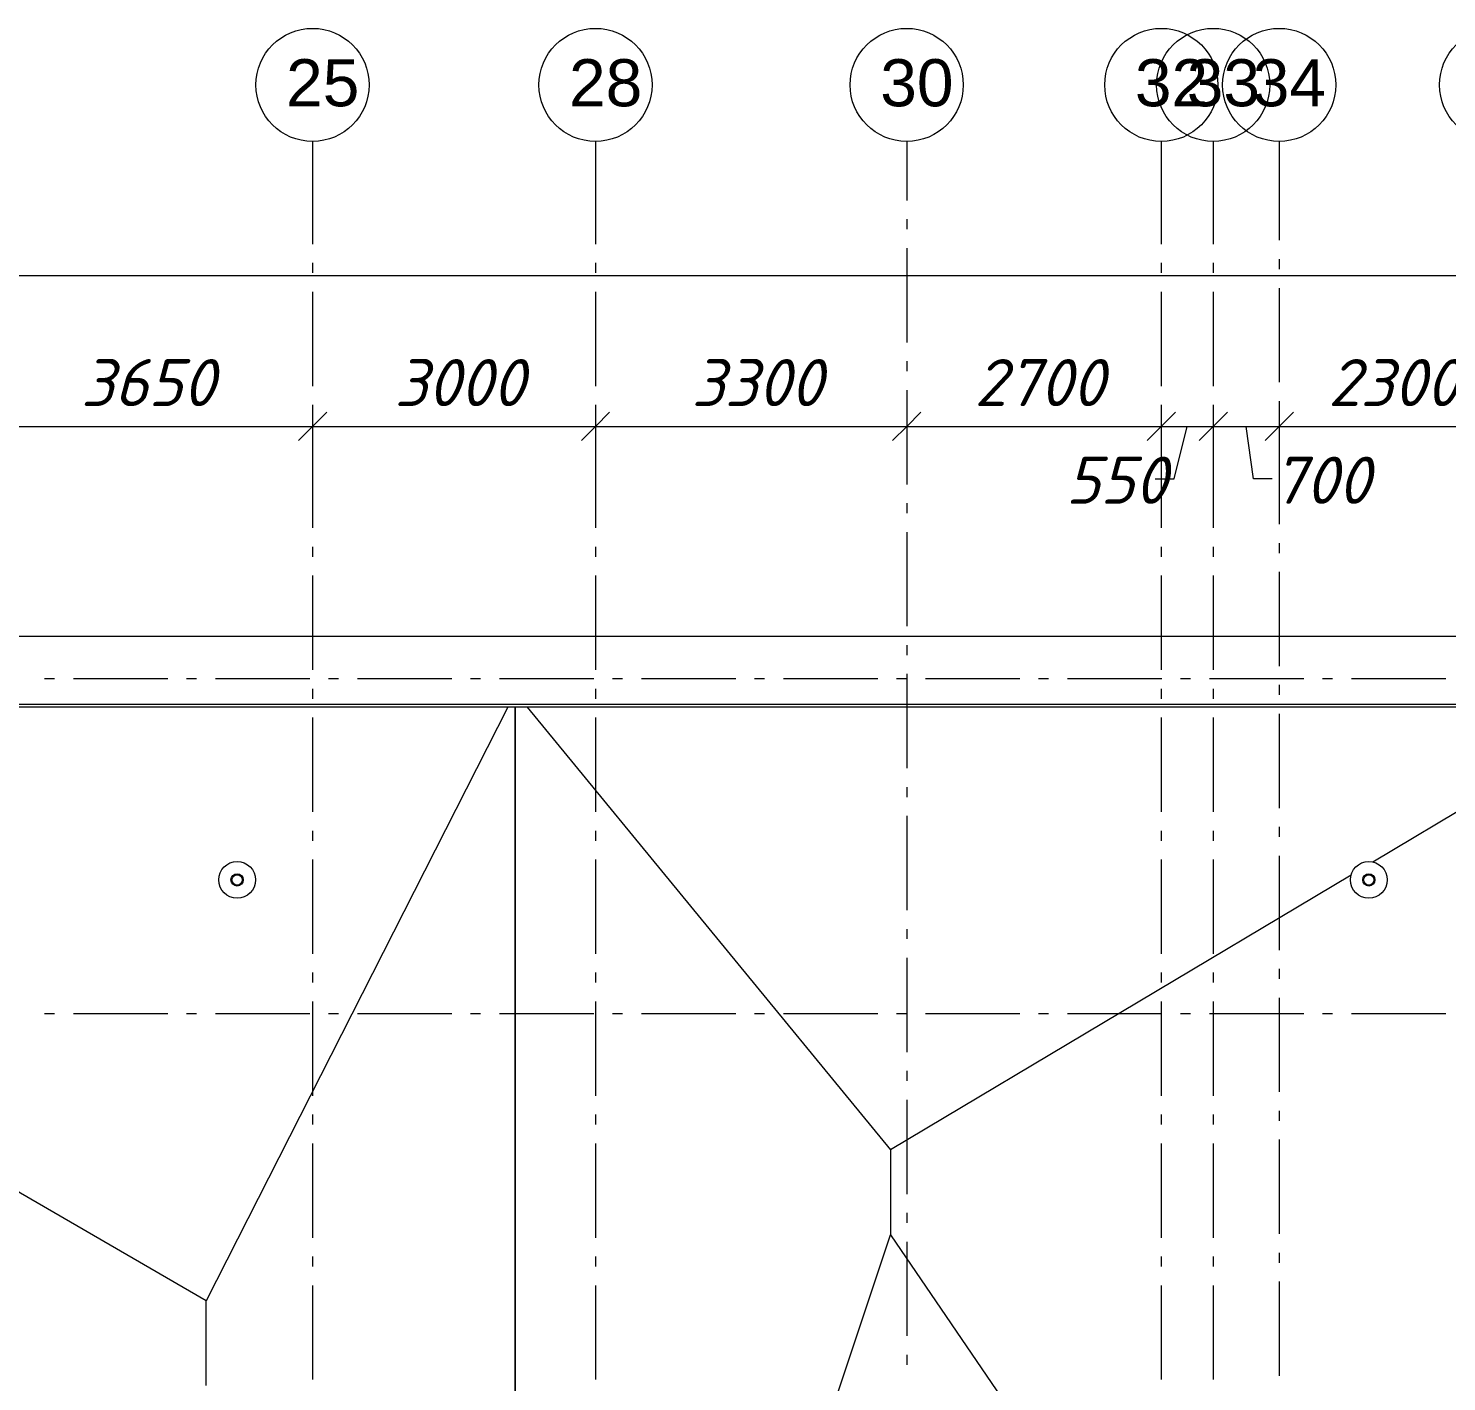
# Model space of a CAD drawing. Header units: millimetres. Extents: x -537608 to 253996, y -217170 to 186033.
# Drawn here: x -332975 to -317936, y 23742 to 38099 of the extents above; entities that cross this region are included whole.
import ezdxf

# ---------------------------------------------------------------- set-up
doc = ezdxf.new("R2010")
doc.units = ezdxf.units.MM
doc.layers.add('PDF _Геометрия', color=7, linetype='Continuous')
doc.layers.add('PDF _Текст', color=7, linetype='Continuous')
doc.styles.add('PDF ArialMT', font='arial.ttf')
doc.styles.add('PDF ISOCPEUR Italic', font='isocpeui.ttf')

msp = doc.modelspace()

# ---------------------------------------------------------------- linework, layer by layer
at = {"layer": 'PDF _Геометрия', "color": 253, "lineweight": 9, "true_color": 0xaaaaaa}
for p, q in [((-329961.3652, 36899.2642), (-329961.3652, 35810.6873)), ((-326961.3653, 36899.2642), (-326961.3653, 35810.6873)), ((-323661.3642, 36899.2642), (-323661.3642, 36273.4735)), ((-320961.3612, 36899.2642), (-320961.3612, 35810.6873)), ((-320411.3631, 36899.2642), (-320411.3631, 35810.6873)), ((-319711.3602, 36899.2642), (-319711.3602, 35850.56)), ((-323661.3642, 36073.477), (-323661.3642, 35967.642)), ((-323661.3642, 35767.6411), (-323661.3642, 34767.6412)), ((-319711.3602, 35650.5592), (-319711.3602, 35544.7242)), ((-329961.3652, 35610.6865), (-329961.3652, 35504.8516)), ((-326961.3653, 35610.6865), (-326961.3653, 35504.8516)), ((-320961.3612, 35610.6865), (-320961.3612, 35504.8516)), ((-320411.3631, 35610.6865), (-320411.3631, 35504.8516)), ((-319711.3602, 35344.7234), (-319711.3602, 34344.7235)), ((-329961.3652, 35304.8507), (-329961.3652, 34304.8507)), ((-326961.3653, 35304.8507), (-326961.3653, 34304.8507)), ((-320961.3612, 35304.8507), (-320961.3612, 34304.8507)), ((-320411.3631, 35304.8507), (-320411.3631, 34304.8507)), ((-323661.3642, 34567.6404), (-323661.3642, 34461.8097)), ((-323661.3642, 34261.8089), (-323661.3642, 33261.8089)), ((-319711.3602, 34144.7226), (-319711.3602, 34038.892)), ((-329961.3652, 34104.8542), (-329961.3652, 33999.0192)), ((-326961.3653, 34104.8542), (-326961.3653, 33999.0192)), ((-320961.3612, 34104.8542), (-320961.3612, 33999.0192)), ((-320411.3631, 34104.8542), (-320411.3631, 33999.0192)), ((-319711.3602, 33838.8911), (-319711.3602, 32838.8911)), ((-329961.3652, 33799.0184), (-329961.3652, 32799.0184)), ((-326961.3653, 33799.0184), (-326961.3653, 32799.0184)), ((-320961.3612, 33799.0184), (-320961.3612, 32799.0184)), ((-320411.3631, 33799.0184), (-320411.3631, 32799.0184)), ((-323661.3642, 33061.808), (-323661.3642, 32955.9731)), ((-323661.3642, 32755.9722), (-323661.3642, 31755.9723)), ((-319711.3602, 32638.8903), (-319711.3602, 32533.0596)), ((-329961.3652, 32599.0176), (-329961.3652, 32493.187)), ((-326961.3653, 32599.0176), (-326961.3653, 32493.187)), ((-320961.3612, 32599.0176), (-320961.3612, 32493.187)), ((-320411.3631, 32599.0176), (-320411.3631, 32493.187)), ((-329961.3652, 32293.1861), (-329961.3652, 31293.1861)), ((-326961.3653, 32293.1861), (-326961.3653, 31293.1861)), ((-320961.3612, 32293.1861), (-320961.3612, 31293.1861)), ((-320411.3631, 32293.1861), (-320411.3631, 31293.1861)), ((-319711.3602, 32333.0588), (-319711.3602, 31333.0589)), ((-315764.3617, 31647.3514), (-341964.3704, 31647.3514)), ((-323661.3642, 31555.9758), (-323661.3642, 31450.1408)), ((-332697.2967, 31199.3518), (-332803.1273, 31199.3518)), ((-331497.2915, 31199.3518), (-332497.2958, 31199.3518)), ((-331191.46, 31199.3518), (-331297.2907, 31199.3518)), ((-329991.4636, 31199.3518), (-330991.4592, 31199.3518)), ((-329685.6235, 31199.3518), (-329791.4627, 31199.3518)), ((-328485.6269, 31199.3518), (-329485.6269, 31199.3518)), ((-328179.7954, 31199.3518), (-328285.6261, 31199.3518)), ((-326979.7946, 31199.3518), (-327979.7946, 31199.3518)), ((-326673.9588, 31199.3518), (-326779.7938, 31199.3518)), ((-325473.958, 31199.3518), (-326473.9623, 31199.3518)), ((-325168.1265, 31199.3518), (-325273.9615, 31199.3518)), ((-323968.1257, 31199.3518), (-324968.1257, 31199.3518)), ((-323662.2942, 31199.3518), (-323768.1248, 31199.3518)), ((-323661.3642, 31250.14), (-323661.3642, 30250.14)), ((-322462.2934, 31199.3518), (-323462.2934, 31199.3518)), ((-322156.4576, 31199.3518), (-322262.2926, 31199.3518)), ((-320956.4611, 31199.3518), (-321956.4611, 31199.3518)), ((-320650.6253, 31199.3518), (-320756.4602, 31199.3518)), ((-319450.6245, 31199.3518), (-320450.6245, 31199.3518)), ((-319711.3602, 31133.058), (-319711.3602, 31027.2231)), ((-319144.793, 31199.3518), (-319250.6236, 31199.3518)), ((-317944.7922, 31199.3518), (-318944.7921, 31199.3518)), ((-329961.3652, 31093.1853), (-329961.3652, 30987.3503)), ((-326961.3653, 31093.1853), (-326961.3653, 30987.3503)), ((-320961.3612, 31093.1853), (-320961.3612, 30987.3503)), ((-320411.3631, 31093.1853), (-320411.3631, 30987.3503)), ((-341964.3704, 30928.3507), (-315764.3617, 30928.3507)), ((-315764.3617, 30896.1943), (-341964.3704, 30896.1943)), ((-329961.3652, 30787.3495), (-329961.3652, 29787.3495)), ((-326961.3653, 30787.3495), (-326961.3653, 29787.3495)), ((-320961.3612, 30787.3495), (-320961.3612, 29787.3495)), ((-320411.3631, 30787.3495), (-320411.3631, 29787.3495)), ((-319711.3602, 30827.2222), (-319711.3602, 29827.2222)), ((-323661.3642, 30050.1391), (-323661.3642, 29944.3085)), ((-323661.3642, 29744.3076), (-323661.3642, 28744.3076)), ((-319711.3602, 29627.2257), (-319711.3602, 29521.3907)), ((-329961.3652, 29587.353), (-329961.3652, 29481.518)), ((-326961.3653, 29587.353), (-326961.3653, 29481.518)), ((-320961.3612, 29587.353), (-320961.3612, 29481.518)), ((-320411.3631, 29587.353), (-320411.3631, 29481.518)), ((-329961.3652, 29281.5172), (-329961.3652, 28281.5172)), ((-326961.3653, 29281.5172), (-326961.3653, 28281.5172)), ((-320961.3612, 29281.5172), (-320961.3612, 28281.5172)), ((-320411.3631, 29281.5172), (-320411.3631, 28281.5172)), ((-319711.3602, 29321.3899), (-319711.3602, 28321.3899)), ((-323661.3642, 28544.3068), (-323661.3642, 28438.4719)), ((-323661.3642, 28238.4753), (-323661.3642, 27238.4711)), ((-329961.3652, 28081.5164), (-329961.3652, 27975.6857)), ((-326961.3653, 28081.5164), (-326961.3653, 27975.6857)), ((-320961.3612, 28081.5164), (-320961.3612, 27975.6857)), ((-320411.3631, 28081.5164), (-320411.3631, 27975.6857)), ((-319711.3602, 28121.389), (-319711.3602, 28015.5584)), ((-329961.3652, 27775.6849), (-329961.3652, 26775.6849)), ((-326961.3653, 27775.6849), (-326961.3653, 26775.6849)), ((-320961.3612, 27775.6849), (-320961.3612, 26775.6849)), ((-320411.3631, 27775.6849), (-320411.3631, 26775.6849)), ((-319711.3602, 27815.5575), (-319711.3602, 26815.5576)), ((-332803.1273, 27649.0007), (-332697.2967, 27649.0007)), ((-332497.2958, 27649.0007), (-331497.2915, 27649.0007)), ((-331297.2907, 27649.0007), (-331191.46, 27649.0007)), ((-330991.4592, 27649.0007), (-329991.4636, 27649.0007)), ((-329791.4627, 27649.0007), (-329685.6235, 27649.0007)), ((-329485.6269, 27649.0007), (-328485.6269, 27649.0007)), ((-328285.6261, 27649.0007), (-328179.7954, 27649.0007)), ((-327979.7946, 27649.0007), (-326979.7946, 27649.0007)), ((-326779.7938, 27649.0007), (-326673.9588, 27649.0007)), ((-326473.9623, 27649.0007), (-325473.958, 27649.0007)), ((-325273.9615, 27649.0007), (-325168.1265, 27649.0007)), ((-324968.1257, 27649.0007), (-323968.1257, 27649.0007)), ((-323768.1248, 27649.0007), (-323662.2942, 27649.0007)), ((-323462.2934, 27649.0007), (-322462.2934, 27649.0007)), ((-322262.2926, 27649.0007), (-322156.4576, 27649.0007)), ((-321956.4611, 27649.0007), (-320956.4611, 27649.0007)), ((-320756.4602, 27649.0007), (-320650.6253, 27649.0007)), ((-320450.6245, 27649.0007), (-319450.6245, 27649.0007)), ((-319250.6236, 27649.0007), (-319144.793, 27649.0007)), ((-318944.7921, 27649.0007), (-317944.7922, 27649.0007)), ((-323661.3642, 27038.4745), (-323661.3642, 26932.6396)), ((-323661.3642, 26732.6387), (-323661.3642, 25732.6387)), ((-329961.3652, 26575.684), (-329961.3652, 26469.8491)), ((-326961.3653, 26575.684), (-326961.3653, 26469.8491)), ((-320961.3612, 26575.684), (-320961.3612, 26469.8491)), ((-320411.3631, 26575.684), (-320411.3631, 26469.8491)), ((-319711.3602, 26615.5568), (-319711.3602, 26509.7218)), ((-329961.3652, 26269.8525), (-329961.3652, 25269.8483)), ((-326961.3653, 26269.8525), (-326961.3653, 25269.8483)), ((-320961.3612, 26269.8525), (-320961.3612, 25269.8483)), ((-320411.3631, 26269.8525), (-320411.3631, 25269.8483)), ((-319711.3602, 26309.721), (-319711.3602, 25309.721)), ((-323661.3642, 25532.6379), (-323661.3642, 25426.8073)), ((-323661.3642, 25226.8064), (-323661.3642, 24226.8065)), ((-329961.3652, 25069.8518), (-329961.3652, 24964.0168)), ((-326961.3653, 25069.8518), (-326961.3653, 24964.0168)), ((-320961.3612, 25069.8518), (-320961.3612, 24964.0168)), ((-320411.3631, 25069.8518), (-320411.3631, 24964.0168)), ((-319711.3602, 25109.7244), (-319711.3602, 25003.8895)), ((-329961.3652, 24764.016), (-329961.3652, 23764.016)), ((-326961.3653, 24764.016), (-326961.3653, 23764.016)), ((-320961.3612, 24764.016), (-320961.3612, 23764.016)), ((-320411.3631, 24764.016), (-320411.3631, 23764.016)), ((-319711.3602, 24803.8886), (-319711.3602, 23803.8887)), ((-323661.3642, 24026.8056), (-323661.3642, 23920.9707))]:
    msp.add_line(p, q, dxfattribs=at)
at = {"layer": 'PDF _Геометрия', "lineweight": 9}
for p, q in [((-368501.3767, 35475.7264), (-264521.3486, 35475.7264)), ((-329961.3652, 34087.8588), (-329961.3652, 33875.7282)), ((-326961.3653, 34087.8588), (-326961.3653, 33875.7282)), ((-323661.3642, 34087.8588), (-323661.3642, 33875.7282)), ((-320961.3612, 34087.8588), (-320961.3612, 33875.7282)), ((-320411.3631, 34087.8588), (-320411.3631, 33875.7282)), ((-319711.3602, 34087.8588), (-319711.3602, 33875.7282)), ((-333611.3636, 33875.7282), (-329961.3652, 33875.7282)), ((-329961.3652, 33875.7282), (-326961.3653, 33875.7282)), ((-329961.3652, 33875.7282), (-329961.3652, 33635.7254)), ((-326961.3653, 33875.7282), (-323661.3642, 33875.7282)), ((-326961.3653, 33875.7282), (-326961.3653, 33635.7254)), ((-323661.3642, 33875.7282), (-320961.3612, 33875.7282)), ((-323661.3642, 33875.7282), (-323661.3642, 33635.7254)), ((-320961.3612, 33875.7282), (-320411.3631, 33875.7282)), ((-320961.3612, 33875.7282), (-320961.3612, 33635.7254)), ((-320826.3409, 33318.9311), (-320686.3601, 33875.7282)), ((-320411.3631, 33875.7282), (-319711.3602, 33875.7282)), ((-320411.3631, 33875.7282), (-320411.3631, 33635.7254)), ((-319984.5141, 33318.9311), (-320061.3617, 33875.7282)), ((-319711.3602, 33875.7282), (-317411.3633, 33875.7282)), ((-319711.3602, 33875.7282), (-319711.3602, 33635.7254)), ((-321026.3417, 33318.9311), (-320826.3409, 33318.9311)), ((-319784.5132, 33318.9311), (-319984.5141, 33318.9311)), ((-331090.6071, 24599.5991), (-341934.3668, 30888.6977)), ((-327889.2327, 30896.1943), (-331090.6071, 24599.5991)), ((-327811.3647, 13676.3458), (-327811.3647, 30896.1943)), ((-327811.3647, 30896.1943), (-327811.3647, 13676.3458)), ((-327685.6924, 30896.1943), (-323832.9719, 26200.8719)), ((-315988.3594, 30883.987), (-318718.732, 29253.9938)), ((-318948.8699, 29116.6052), (-323832.9719, 26200.8719)), ((-323832.9719, 26200.8719), (-323832.9719, 25299.9121)), ((-327718.7618, 13676.3458), (-323832.9719, 25299.9121)), ((-323832.9719, 25299.9121), (-315988.3594, 13805.2346)), ((-331090.6071, 23701.3305), (-331090.6071, 24599.5991))]:
    msp.add_line(p, q, dxfattribs=at)
at = {"layer": 'PDF _Геометрия', "lineweight": 20}
for p, q in [((-329811.3646, 34025.7288), (-329961.3652, 33875.7282)), ((-326811.3647, 34025.7288), (-326961.3653, 33875.7282)), ((-323511.3635, 34025.7288), (-323661.3642, 33875.7282)), ((-320811.3606, 34025.7288), (-320961.3612, 33875.7282)), ((-320261.3626, 34025.7288), (-320411.3631, 33875.7282)), ((-319561.3639, 34025.7288), (-319711.3602, 33875.7282)), ((-329961.3652, 33875.7282), (-330111.3659, 33725.7275)), ((-326961.3653, 33875.7282), (-327111.3617, 33725.7275)), ((-323661.3642, 33875.7282), (-323811.3648, 33725.7275)), ((-320961.3612, 33875.7282), (-321111.3619, 33725.7275)), ((-320411.3631, 33875.7282), (-320561.3638, 33725.7275)), ((-319711.3602, 33875.7282), (-319861.3608, 33725.7275))]:
    msp.add_line(p, q, dxfattribs=at)
for centre, radius in [((-329961.3652, 37499.2648), 600.0026), ((-326961.3624, 37499.2654), 600.0012), ((-323661.3625, 37499.2659), 599.9999), ((-320961.3626, 37499.2654), 600.0012), ((-320411.3615, 37499.2659), 599.9999), ((-319711.3615, 37499.2654), 600.0012), ((-317411.3603, 37499.2654), 600.0012), ((-330761.3674, 29065.1311), 65.0008), ((-330761.3627, 29065.1332), 55.0011), ((-318761.3623, 29065.1298), 64.9995), ((-318761.3599, 29065.1292), 55)]:
    msp.add_circle(centre, radius, dxfattribs=at)
at = {"layer": 'PDF _Геометрия', "lineweight": 9}
for centre, radius in [((-330761.3625, 29065.1297), 194.9998), ((-318761.3629, 29065.1297), 194.9999)]:
    msp.add_circle(centre, radius, dxfattribs=at)

# ---------------------------------------------------------------- texts
at = {"layer": 'PDF _Текст', "char_height": 500, "attachment_point": 4}
for s, insert, style in [('25', (-330241.8091, 37518.6605), 'PDF ArialMT'), ('28', (-327241.8092, 37518.6605), 'PDF ArialMT'), ('30', (-323941.808, 37518.6605), 'PDF ArialMT'), ('32', (-321241.8051, 37518.6605), 'PDF ArialMT'), ('33', (-320691.807, 37518.6605), 'PDF ArialMT'), ('34', (-319991.804, 37518.6605), 'PDF ArialMT'), ('3650', (-332418.4288, 34341.24), 'PDF ISOCPEUR Italic'), ('3000', (-329093.4275, 34341.24), 'PDF ISOCPEUR Italic'), ('3300', (-325943.4313, 34341.24), 'PDF ISOCPEUR Italic'), ('2700', (-322943.4314, 34341.24), 'PDF ISOCPEUR Italic'), ('2300 1350', (-319193.4326, 34341.24), 'PDF ISOCPEUR Italic'), ('550', (-321974.4425, 33305.6043), 'PDF ISOCPEUR Italic'), ('700', (-319784.5176, 33305.6043), 'PDF ISOCPEUR Italic')]:
    msp.add_mtext(s, dxfattribs=dict(at, insert=insert, style=style))

doc.saveas('drawing.dxf')
